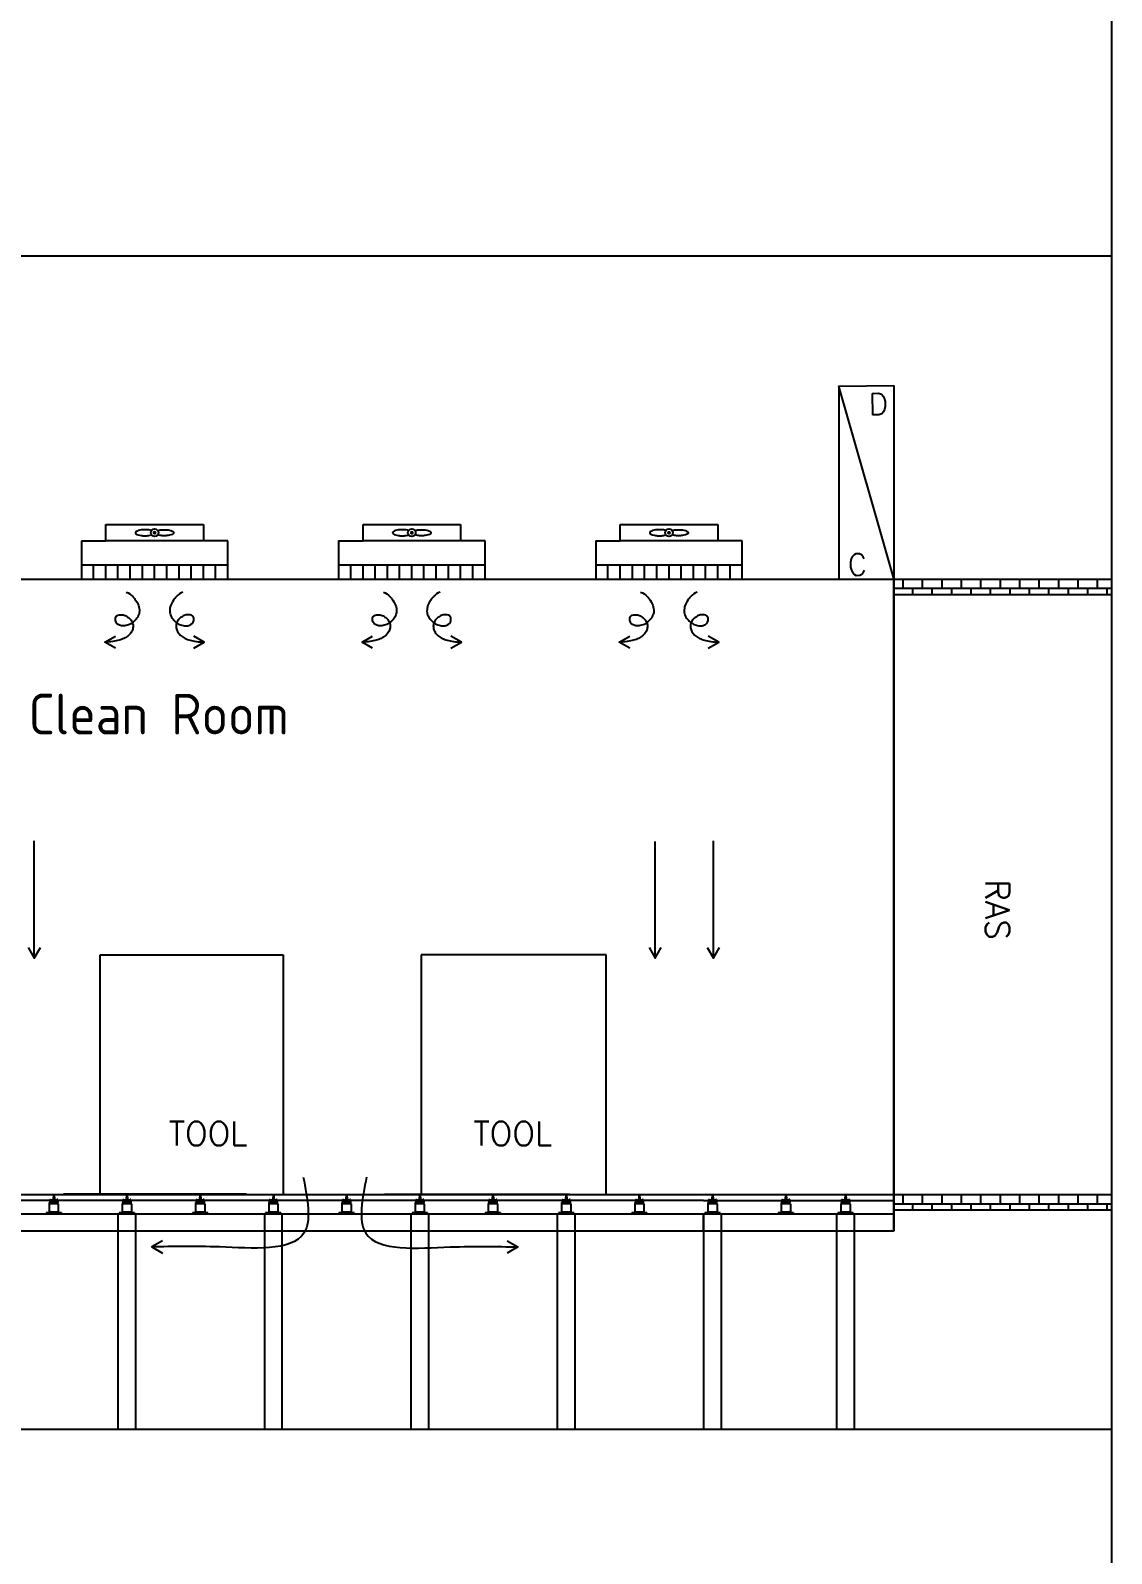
# Model space of a CAD drawing. Header units: millimetres. Extents: x 112 to 18918, y 65 to 12131.
# Drawn here: x 17061 to 18918, y 4123 to 6738 of the extents above; entities that cross this region are included whole.
import ezdxf
from ezdxf.enums import TextEntityAlignment as Align

# ---------------------------------------------------------------- set-up
doc = ezdxf.new("R2010")
doc.units = ezdxf.units.MM
for name, color, linetype in [('A-DETL-01', 1, 'Continuous'), ('M-CEQPM-MAU', 22, 'Continuous'), ('M-EQPM-TXT', 4, 'Continuous'), ('M-HVAC-CMDUCT', 150, 'Continuous')]:
    doc.layers.add(name, color=color, linetype=linetype)
doc.styles.add('AA-TXT', font='isocp.shx', dxfattribs={"bigfont": 'chineset.shx'})
doc.styles.add('STDTEXT', font='simplex.shx', dxfattribs={"bigfont": 'china.shx'})

msp = doc.modelspace()

# ---------------------------------------------------------------- hatches: boundary and pattern name
at = {"layer": 'M-CEQPM-MAU'}
h = msp.add_hatch(dxfattribs=at)
h.set_pattern_fill('AR-B88', color=252, scale=0.164336)
h.set_pattern_definition([(360, (-653426.305, -1386878.914), (2e-14, 33.39309756), []), (90, (-653426.305, -1386878.914), (-16.69654878, 33.39309756), [33.39309756, -33.39309756])])
h.paths.add_polyline_path([(18917.6, 5795.9), (18543.7, 5795.9), (18543.7, 5769.5), (18917.6, 5769.5)])
h = msp.add_hatch(dxfattribs=at)
h.set_pattern_fill('AR-B88', color=252, scale=0.164336)
h.set_pattern_definition([(360, (-653426.305, -1387935.54), (2e-14, 33.39309756), []), (90, (-653426.305, -1387935.539), (-16.69654878, 33.39309756), [33.39309756, -33.39309756])])
h.paths.add_polyline_path([(18917.6, 4739.3), (18543.7, 4739.3), (18543.7, 4712.9), (18917.6, 4712.9)])

# ---------------------------------------------------------------- linework, layer by layer
at = {"color": 252}
for points in [[(18543.7, 5795.9), (18917.6, 5795.9)], [(18543.7, 5769.5), (18917.6, 5769.5)], [(18543.7, 4739.3), (18917.6, 4739.3)], [(18543.7, 4712.9), (18917.6, 4712.9)]]:
    msp.add_lwpolyline(points, dxfattribs=at)
at = {"layer": 'A-DETL-01', "color": 252, "linetype": 'Continuous'}
for p, q in [((18917.6, 9377.1), (18917.6, 1596.3)), ((18543.7, 5795.9), (18543.7, 4676.4))]:
    msp.add_line(p, q, dxfattribs=at)
at = {"layer": 'M-CEQPM-MAU', "color": 252}
for p, q in [((18449.4, 6127.4), (18449.4, 5795.9)), ((17180.5, 4740.1), (17180.5, 5150.9)), ((17180.5, 5150.9), (17495, 5150.9)), ((17495, 5150.9), (17495, 4740.1)), ((18049.6, 5150.9), (17732.2, 5150.9)), ((17732.2, 5150.9), (17732.2, 4740.1)), ((18049.6, 4740.1), (18049.6, 5150.9)), ((17432, 4740.1), (17117.6, 4740.1)), ((17669.2, 4740.1), (17986.6, 4740.1))]:
    msp.add_line(p, q, dxfattribs=at)
at = {"layer": 'M-CEQPM-MAU', "color": 252, "ltscale": 0.1}
for p, q in [((17190.4, 5861.7), (17190.4, 5889.6)), ((17190.4, 5889.6), (17358, 5889.6)), ((17358, 5889.6), (17358, 5861.7)), ((17632.1, 5861.7), (17632.1, 5889.6)), ((17632.1, 5889.6), (17799.7, 5889.6)), ((17799.7, 5889.6), (17799.7, 5861.7)), ((18073.8, 5861.7), (18073.8, 5889.6)), ((18073.8, 5889.6), (18241.4, 5889.6)), ((18241.4, 5889.6), (18241.4, 5861.7)), ((17148.5, 5861.7), (17190.4, 5861.7)), ((17148.5, 5861.7), (17148.5, 5795.9)), ((17358, 5861.7), (17190.4, 5861.7)), ((17399.9, 5861.7), (17358, 5861.7)), ((17399.9, 5795.9), (17399.9, 5861.7)), ((17590.2, 5861.7), (17632.1, 5861.7)), ((17590.2, 5861.7), (17590.2, 5795.9)), ((17799.7, 5861.7), (17632.1, 5861.7)), ((17841.6, 5861.7), (17799.7, 5861.7)), ((17841.6, 5795.9), (17841.6, 5861.7)), ((18031.9, 5861.7), (18073.8, 5861.7)), ((18031.9, 5861.7), (18031.9, 5795.9)), ((18241.4, 5861.7), (18073.8, 5861.7)), ((18283.3, 5861.7), (18241.4, 5861.7)), ((18283.3, 5795.9), (18283.3, 5861.7)), ((17148.5, 5820.6), (17399.9, 5820.6)), ((17169.4, 5795.9), (17169.4, 5820.6)), ((17190.4, 5795.9), (17190.4, 5820.6)), ((17211.3, 5795.9), (17211.3, 5820.6)), ((17232.3, 5795.9), (17232.3, 5820.6)), ((17253.2, 5795.9), (17253.2, 5820.6)), ((17274.2, 5795.9), (17274.2, 5820.6)), ((17295.1, 5795.9), (17295.1, 5820.6)), ((17316.1, 5795.9), (17316.1, 5820.6)), ((17337, 5795.9), (17337, 5820.6)), ((17358, 5795.9), (17358, 5820.6)), ((17378.9, 5795.9), (17378.9, 5820.6)), ((17590.2, 5820.6), (17841.6, 5820.6)), ((17611.1, 5795.9), (17611.1, 5820.6)), ((17632.1, 5795.9), (17632.1, 5820.6)), ((17653, 5795.9), (17653, 5820.6)), ((17674, 5795.9), (17674, 5820.6)), ((17694.9, 5795.9), (17694.9, 5820.6)), ((17715.9, 5795.9), (17715.9, 5820.6)), ((17736.8, 5795.9), (17736.8, 5820.6)), ((17757.8, 5795.9), (17757.8, 5820.6)), ((17778.7, 5795.9), (17778.7, 5820.6)), ((17799.7, 5795.9), (17799.7, 5820.6)), ((17820.6, 5795.9), (17820.6, 5820.6)), ((18031.9, 5820.6), (18283.3, 5820.6)), ((18052.8, 5795.9), (18052.8, 5820.6)), ((18073.8, 5795.9), (18073.8, 5820.6)), ((18094.7, 5795.9), (18094.7, 5820.6)), ((18115.7, 5795.9), (18115.7, 5820.6)), ((18136.6, 5795.9), (18136.6, 5820.6)), ((18157.6, 5795.9), (18157.6, 5820.6)), ((18178.5, 5795.9), (18178.5, 5820.6)), ((18199.5, 5795.9), (18199.5, 5820.6)), ((18220.5, 5795.9), (18220.5, 5820.6)), ((18241.4, 5795.9), (18241.4, 5820.6)), ((18262.4, 5795.9), (18262.4, 5820.6)), ((16516.5, 5795.9), (18543.7, 5795.9)), ((17148.5, 5795.9), (17399.9, 5795.9)), ((17590.2, 5795.9), (17841.6, 5795.9)), ((18031.9, 5795.9), (18283.3, 5795.9)), ((18543.7, 4676.4), (18543.7, 5795.9)), ((16479.9, 4739.2), (18217, 4739.5)), ((17100.9, 4740.4), (17099.2, 4729.9)), ((17100.9, 4740.4), (17102.6, 4729.9)), ((17226.6, 4740.4), (17224.9, 4729.9)), ((17226.6, 4740.4), (17228.3, 4729.9)), ((17352.3, 4740.4), (17350.7, 4729.9)), ((17352.3, 4740.4), (17354, 4729.9)), ((17478.1, 4740.4), (17476.4, 4729.9)), ((17478.1, 4740.4), (17479.7, 4729.9)), ((17603.8, 4740.4), (17602.1, 4729.9)), ((17603.8, 4740.4), (17605.5, 4729.9)), ((17729.5, 4740.4), (17727.8, 4729.9)), ((17729.5, 4740.4), (17731.2, 4729.9)), ((17855.2, 4740.4), (17853.5, 4729.9)), ((17855.2, 4740.4), (17856.9, 4729.9)), ((17980.9, 4740.4), (17979.2, 4729.9)), ((17980.9, 4740.4), (17982.6, 4729.9)), ((18106.6, 4740.4), (18105, 4729.9)), ((18106.6, 4740.4), (18108.3, 4729.9)), ((18217, 4739.2), (18543.7, 4739.3)), ((18232.4, 4740.4), (18230.7, 4729.9)), ((18232.4, 4740.4), (18234, 4729.9)), ((18358.1, 4740.4), (18356.4, 4729.9)), ((18358.1, 4740.4), (18359.8, 4729.9)), ((18460.8, 4740.4), (18459.1, 4729.9)), ((18460.8, 4740.4), (18462.5, 4729.9)), ((18217, 4729.1), (16479.9, 4728.8)), ((17114.1, 4708.2), (17087.8, 4708.2)), ((17087.8, 4708.2), (17087.8, 4706)), ((17093, 4723.4), (17093, 4709.5)), ((17108.8, 4723.4), (17093, 4723.4)), ((17093, 4709.5), (17108.8, 4709.5)), ((17108.1, 4725.6), (17093.7, 4725.6)), ((17093.7, 4723.4), (17093.7, 4725.6)), ((17093.9, 4709.5), (17093.9, 4708.2)), ((17094.1, 4731), (17095.4, 4731)), ((17094.1, 4731), (17094.1, 4725.6)), ((17095.4, 4731), (17095.4, 4729.9)), ((17100.1, 4729.9), (17095.4, 4729.9)), ((17100.1, 4731), (17099.8, 4725.6)), ((17101.7, 4731), (17100.1, 4731)), ((17101.7, 4731), (17102, 4725.6)), ((17106.4, 4729.9), (17101.8, 4729.9)), ((17106.4, 4731), (17106.4, 4729.9)), ((17107.7, 4731), (17106.4, 4731)), ((17107.7, 4731), (17107.7, 4725.6)), ((17107.9, 4709.5), (17107.9, 4708.2)), ((17108.1, 4723.4), (17108.1, 4725.6)), ((17108.8, 4723.4), (17108.8, 4709.5)), ((17114.1, 4708.2), (17114.1, 4706)), ((17239.8, 4708.2), (17213.5, 4708.2)), ((17213.5, 4708.2), (17213.5, 4706)), ((17218.7, 4723.4), (17218.7, 4709.5)), ((17234.5, 4723.4), (17218.7, 4723.4)), ((17218.7, 4709.5), (17234.5, 4709.5)), ((17233.9, 4725.6), (17219.4, 4725.6)), ((17219.4, 4723.4), (17219.4, 4725.6)), ((17219.6, 4709.5), (17219.6, 4708.2)), ((17219.8, 4731), (17221.1, 4731)), ((17219.8, 4731), (17219.8, 4725.6)), ((17221.1, 4731), (17221.1, 4729.9)), ((17225.8, 4729.9), (17221.1, 4729.9)), ((17225.8, 4731), (17225.6, 4725.6)), ((17227.4, 4731), (17225.8, 4731)), ((17227.4, 4731), (17227.7, 4725.6)), ((17232.1, 4729.9), (17227.5, 4729.9)), ((17232.1, 4731), (17232.1, 4729.9)), ((17233.5, 4731), (17232.1, 4731)), ((17233.5, 4731), (17233.5, 4725.6)), ((17233.7, 4709.5), (17233.7, 4708.2)), ((17233.9, 4723.4), (17233.9, 4725.6)), ((17234.5, 4723.4), (17234.5, 4709.5)), ((17239.8, 4708.2), (17239.8, 4706)), ((17365.5, 4708.2), (17339.2, 4708.2)), ((17339.2, 4708.2), (17339.2, 4706)), ((17344.5, 4723.4), (17344.5, 4709.5)), ((17360.2, 4723.4), (17344.5, 4723.4)), ((17344.5, 4709.5), (17360.2, 4709.5)), ((17359.6, 4725.6), (17345.1, 4725.6)), ((17345.1, 4723.4), (17345.1, 4725.6)), ((17345.3, 4709.5), (17345.3, 4708.2)), ((17345.5, 4731), (17346.8, 4731)), ((17345.5, 4731), (17345.5, 4725.6)), ((17346.8, 4731), (17346.8, 4729.9)), ((17351.5, 4729.9), (17346.8, 4729.9)), ((17351.5, 4731), (17351.3, 4725.6)), ((17353.1, 4731), (17351.5, 4731)), ((17353.1, 4731), (17353.4, 4725.6)), ((17357.8, 4729.9), (17353.2, 4729.9)), ((17357.8, 4731), (17357.8, 4729.9)), ((17359.2, 4731), (17357.8, 4731)), ((17359.2, 4731), (17359.2, 4725.6)), ((17359.4, 4709.5), (17359.4, 4708.2)), ((17359.6, 4723.4), (17359.6, 4725.6)), ((17360.2, 4723.4), (17360.2, 4709.5)), ((17365.5, 4708.2), (17365.5, 4706)), ((17491.2, 4708.2), (17464.9, 4708.2)), ((17464.9, 4708.2), (17464.9, 4706)), ((17470.2, 4723.4), (17470.2, 4709.5)), ((17485.9, 4723.4), (17470.2, 4723.4)), ((17470.2, 4709.5), (17485.9, 4709.5)), ((17485.3, 4725.6), (17470.8, 4725.6)), ((17470.8, 4723.4), (17470.8, 4725.6)), ((17471, 4709.5), (17471, 4708.2)), ((17471.2, 4731), (17472.6, 4731)), ((17471.2, 4731), (17471.2, 4725.6)), ((17472.6, 4731), (17472.6, 4729.9)), ((17477.2, 4729.9), (17472.6, 4729.9)), ((17477.3, 4731), (17477, 4725.6)), ((17478.9, 4731), (17477.3, 4731)), ((17478.9, 4731), (17479.1, 4725.6)), ((17483.6, 4729.9), (17478.9, 4729.9)), ((17483.6, 4731), (17483.6, 4729.9)), ((17484.9, 4731), (17483.6, 4731)), ((17484.9, 4731), (17484.9, 4725.6)), ((17485.1, 4709.5), (17485.1, 4708.2)), ((17485.3, 4723.4), (17485.3, 4725.6)), ((17485.9, 4723.4), (17485.9, 4709.5)), ((17491.2, 4708.2), (17491.2, 4706)), ((17616.9, 4708.2), (17590.6, 4708.2)), ((17590.6, 4708.2), (17590.6, 4706)), ((17595.9, 4723.4), (17595.9, 4709.5)), ((17611.7, 4723.4), (17595.9, 4723.4)), ((17595.9, 4709.5), (17611.7, 4709.5)), ((17611, 4725.6), (17596.5, 4725.6)), ((17596.5, 4723.4), (17596.5, 4725.6)), ((17596.7, 4709.5), (17596.7, 4708.2)), ((17596.9, 4731), (17598.3, 4731)), ((17596.9, 4731), (17596.9, 4725.6)), ((17598.3, 4731), (17598.3, 4729.9)), ((17602.9, 4729.9), (17598.3, 4729.9)), ((17603, 4731), (17602.7, 4725.6)), ((17604.6, 4731), (17603, 4731)), ((17604.6, 4731), (17604.8, 4725.6)), ((17609.3, 4729.9), (17604.6, 4729.9)), ((17609.3, 4731), (17609.3, 4729.9)), ((17610.6, 4731), (17609.3, 4731)), ((17610.6, 4731), (17610.6, 4725.6)), ((17610.8, 4709.5), (17610.8, 4708.2)), ((17611, 4723.4), (17611, 4725.6)), ((17611.7, 4723.4), (17611.7, 4709.5)), ((17616.9, 4708.2), (17616.9, 4706)), ((17742.6, 4708.2), (17716.3, 4708.2)), ((17716.3, 4708.2), (17716.3, 4706)), ((17721.6, 4723.4), (17721.6, 4709.5)), ((17737.4, 4723.4), (17721.6, 4723.4)), ((17721.6, 4709.5), (17737.4, 4709.5)), ((17736.7, 4725.6), (17722.3, 4725.6)), ((17722.3, 4723.4), (17722.3, 4725.6)), ((17722.5, 4709.5), (17722.5, 4708.2)), ((17722.7, 4731), (17724, 4731)), ((17722.7, 4731), (17722.7, 4725.6)), ((17724, 4731), (17724, 4729.9)), ((17728.6, 4729.9), (17724, 4729.9)), ((17728.7, 4731), (17728.4, 4725.6)), ((17730.3, 4731), (17728.7, 4731)), ((17730.3, 4731), (17730.6, 4725.6)), ((17735, 4729.9), (17730.3, 4729.9)), ((17735, 4731), (17735, 4729.9)), ((17736.3, 4731), (17735, 4731)), ((17736.3, 4731), (17736.3, 4725.6)), ((17736.5, 4709.5), (17736.5, 4708.2)), ((17736.7, 4723.4), (17736.7, 4725.6)), ((17737.4, 4723.4), (17737.4, 4709.5)), ((17742.6, 4708.2), (17742.6, 4706)), ((17868.4, 4708.2), (17842.1, 4708.2)), ((17842.1, 4708.2), (17842.1, 4706)), ((17847.3, 4723.4), (17847.3, 4709.5)), ((17863.1, 4723.4), (17847.3, 4723.4)), ((17847.3, 4709.5), (17863.1, 4709.5)), ((17862.5, 4725.6), (17848, 4725.6)), ((17848, 4723.4), (17848, 4725.6)), ((17848.2, 4709.5), (17848.2, 4708.2)), ((17848.4, 4731), (17849.7, 4731)), ((17848.4, 4731), (17848.4, 4725.6)), ((17849.7, 4731), (17849.7, 4729.9)), ((17854.4, 4729.9), (17849.7, 4729.9)), ((17854.4, 4731), (17854.1, 4725.6)), ((17856, 4731), (17854.4, 4731)), ((17856, 4731), (17856.3, 4725.6)), ((17860.7, 4729.9), (17856.1, 4729.9)), ((17860.7, 4731), (17860.7, 4729.9)), ((17862, 4731), (17860.7, 4731)), ((17862, 4731), (17862, 4725.6)), ((17862.2, 4709.5), (17862.2, 4708.2)), ((17862.5, 4723.4), (17862.5, 4725.6)), ((17863.1, 4723.4), (17863.1, 4709.5)), ((17868.4, 4708.2), (17868.4, 4706)), ((17994.1, 4708.2), (17967.8, 4708.2)), ((17967.8, 4708.2), (17967.8, 4706)), ((17973, 4723.4), (17973, 4709.5)), ((17988.8, 4723.4), (17973, 4723.4)), ((17973, 4709.5), (17988.8, 4709.5)), ((17988.2, 4725.6), (17973.7, 4725.6)), ((17973.7, 4723.4), (17973.7, 4725.6)), ((17973.9, 4709.5), (17973.9, 4708.2)), ((17974.1, 4731), (17975.4, 4731)), ((17974.1, 4731), (17974.1, 4725.6)), ((17975.4, 4731), (17975.4, 4729.9)), ((17980.1, 4729.9), (17975.4, 4729.9)), ((17980.1, 4731), (17979.9, 4725.6)), ((17981.7, 4731), (17980.1, 4731)), ((17981.7, 4731), (17982, 4725.6)), ((17986.4, 4729.9), (17981.8, 4729.9)), ((17986.4, 4731), (17986.4, 4729.9)), ((17987.8, 4731), (17986.4, 4731)), ((17987.8, 4731), (17987.8, 4725.6)), ((17988, 4709.5), (17988, 4708.2)), ((17988.2, 4723.4), (17988.2, 4725.6)), ((17988.8, 4723.4), (17988.8, 4709.5)), ((17994.1, 4708.2), (17994.1, 4706)), ((18119.8, 4708.2), (18093.5, 4708.2)), ((18093.5, 4708.2), (18093.5, 4706)), ((18098.8, 4723.4), (18098.8, 4709.5)), ((18114.5, 4723.4), (18098.8, 4723.4)), ((18098.8, 4709.5), (18114.5, 4709.5)), ((18113.9, 4725.6), (18099.4, 4725.6)), ((18099.4, 4723.4), (18099.4, 4725.6)), ((18099.6, 4709.5), (18099.6, 4708.2)), ((18099.8, 4731), (18101.2, 4731)), ((18099.8, 4731), (18099.8, 4725.6)), ((18101.2, 4731), (18101.2, 4729.9)), ((18105.8, 4729.9), (18101.2, 4729.9)), ((18105.8, 4731), (18105.6, 4725.6)), ((18107.4, 4731), (18105.8, 4731)), ((18107.4, 4731), (18107.7, 4725.6)), ((18112.1, 4729.9), (18107.5, 4729.9)), ((18112.1, 4731), (18112.1, 4729.9)), ((18113.5, 4731), (18112.1, 4731)), ((18113.5, 4731), (18113.5, 4725.6)), ((18113.7, 4709.5), (18113.7, 4708.2)), ((18113.9, 4723.4), (18113.9, 4725.6)), ((18114.5, 4723.4), (18114.5, 4709.5)), ((18119.8, 4708.2), (18119.8, 4706)), ((18543.7, 4728.8), (18217, 4728.8)), ((18245.5, 4708.2), (18219.2, 4708.2)), ((18219.2, 4708.2), (18219.2, 4706)), ((18224.5, 4723.4), (18224.5, 4709.5)), ((18240.2, 4723.4), (18224.5, 4723.4)), ((18224.5, 4709.5), (18240.2, 4709.5)), ((18239.6, 4725.6), (18225.1, 4725.6)), ((18225.1, 4723.4), (18225.1, 4725.6)), ((18225.3, 4709.5), (18225.3, 4708.2)), ((18225.5, 4731), (18226.9, 4731)), ((18225.5, 4731), (18225.5, 4725.6)), ((18226.9, 4731), (18226.9, 4729.9)), ((18231.5, 4729.9), (18226.9, 4729.9)), ((18231.6, 4731), (18231.3, 4725.6)), ((18233.2, 4731), (18231.6, 4731)), ((18233.2, 4731), (18233.4, 4725.6)), ((18237.9, 4729.9), (18233.2, 4729.9)), ((18237.9, 4731), (18237.9, 4729.9)), ((18239.2, 4731), (18237.9, 4731)), ((18239.2, 4731), (18239.2, 4725.6)), ((18239.4, 4709.5), (18239.4, 4708.2)), ((18239.6, 4723.4), (18239.6, 4725.6)), ((18240.2, 4723.4), (18240.2, 4709.5)), ((18245.5, 4708.2), (18245.5, 4706)), ((18371.2, 4708.2), (18344.9, 4708.2)), ((18344.9, 4708.2), (18344.9, 4706)), ((18350.2, 4723.4), (18350.2, 4709.5)), ((18366, 4723.4), (18350.2, 4723.4)), ((18350.2, 4709.5), (18366, 4709.5)), ((18365.3, 4725.6), (18350.8, 4725.6)), ((18350.8, 4723.4), (18350.8, 4725.6)), ((18351, 4709.5), (18351, 4708.2)), ((18351.2, 4731), (18352.6, 4731)), ((18351.2, 4731), (18351.2, 4725.6)), ((18352.6, 4731), (18352.6, 4729.9)), ((18357.2, 4729.9), (18352.6, 4729.9)), ((18357.3, 4731), (18357, 4725.6)), ((18358.9, 4731), (18357.3, 4731)), ((18358.9, 4731), (18359.1, 4725.6)), ((18363.6, 4729.9), (18358.9, 4729.9)), ((18363.6, 4731), (18363.6, 4729.9)), ((18364.9, 4731), (18363.6, 4731)), ((18364.9, 4731), (18364.9, 4725.6)), ((18365.1, 4709.5), (18365.1, 4708.2)), ((18365.3, 4723.4), (18365.3, 4725.6)), ((18366, 4723.4), (18366, 4709.5)), ((18371.2, 4708.2), (18371.2, 4706)), ((18473.9, 4708.2), (18447.7, 4708.2)), ((18447.7, 4708.2), (18447.7, 4706)), ((18452.9, 4723.4), (18452.9, 4709.5)), ((18468.7, 4723.4), (18452.9, 4723.4)), ((18452.9, 4709.5), (18468.7, 4709.5)), ((18468, 4725.6), (18453.6, 4725.6)), ((18453.6, 4723.4), (18453.6, 4725.6)), ((18453.8, 4709.5), (18453.8, 4708.2)), ((18454, 4731), (18455.3, 4731)), ((18454, 4731), (18454, 4725.6)), ((18455.3, 4731), (18455.3, 4729.9)), ((18460, 4729.9), (18455.3, 4729.9)), ((18460, 4731), (18459.7, 4725.6)), ((18461.6, 4731), (18460, 4731)), ((18461.6, 4731), (18461.9, 4725.6)), ((18466.3, 4729.9), (18461.6, 4729.9)), ((18466.3, 4731), (18466.3, 4729.9)), ((18467.6, 4731), (18466.3, 4731)), ((18467.6, 4731), (18467.6, 4725.6)), ((18467.8, 4709.5), (18467.8, 4708.2)), ((18468, 4723.4), (18468, 4725.6)), ((18468.7, 4723.4), (18468.7, 4709.5)), ((18473.9, 4708.2), (18473.9, 4706)), ((17114.1, 4706), (17087.8, 4706)), ((17239.8, 4706), (17213.5, 4706)), ((17365.5, 4706), (17339.2, 4706)), ((17491.2, 4706), (17464.9, 4706)), ((17616.9, 4706), (17590.6, 4706)), ((17742.6, 4706), (17716.3, 4706)), ((17868.4, 4706), (17842.1, 4706)), ((17994.1, 4706), (17967.8, 4706)), ((18119.8, 4706), (18093.5, 4706)), ((18245.5, 4706), (18219.2, 4706)), ((18371.2, 4706), (18344.9, 4706)), ((18473.9, 4706), (18447.7, 4706))]:
    msp.add_line(p, q, dxfattribs=at)
at = {"layer": 'M-CEQPM-MAU', "color": 252}
for points in [[(18917.6, 6350.4), (14882.4, 6350.4)], [(18917.6, 4336.1), (14882.4, 4336.1)]]:
    msp.add_lwpolyline(points, dxfattribs=at)
msp.add_lwpolyline([(18543.7, 6128.2), (18543.7, 5796.8), (18449.4, 6127.4)], close=True, dxfattribs=at)
at = {"layer": 'M-CEQPM-MAU', "color": 252, "ltscale": 0.1}
for points in [[(17268.8, 5879.4, 0.03966), (17264.4, 5880.4, 0.032614), (17257.7, 5880.8, 0.032614), (17251, 5880.4, 0.044087), (17246.1, 5879.3, 0.086721), (17242.1, 5877.2, 0.233651), (17241.3, 5875.6, 0.233651), (17242.1, 5874, 0.086721), (17246.1, 5872, 0.044087), (17251, 5870.9, 0.032614), (17257.7, 5870.4, 0.032614), (17264.4, 5870.9, 0.03966), (17268.8, 5871.8)], [(17279.5, 5879.4, -0.03966), (17283.9, 5880.4, -0.032614), (17290.6, 5880.8, -0.032614), (17297.4, 5880.4, -0.044087), (17302.2, 5879.3, -0.086721), (17306.3, 5877.2, -0.233651), (17307, 5875.6, -0.233651), (17306.3, 5874, -0.086721), (17302.2, 5872, -0.044087), (17297.4, 5870.9, -0.032614), (17290.6, 5870.4, -0.032614), (17283.9, 5870.9, -0.03966), (17279.5, 5871.8)], [(17710.5, 5879.4, 0.03966), (17706.1, 5880.4, 0.032614), (17699.4, 5880.8, 0.032614), (17692.7, 5880.4, 0.044087), (17687.8, 5879.3, 0.086721), (17683.8, 5877.2, 0.233651), (17683, 5875.6, 0.233651), (17683.8, 5874, 0.086721), (17687.8, 5872, 0.044087), (17692.7, 5870.9, 0.032614), (17699.4, 5870.4, 0.032614), (17706.1, 5870.9, 0.03966), (17710.5, 5871.8)], [(17721.2, 5879.4, -0.03966), (17725.6, 5880.4, -0.032614), (17732.3, 5880.8, -0.032614), (17739.1, 5880.4, -0.044087), (17743.9, 5879.3, -0.086721), (17748, 5877.2, -0.233651), (17748.7, 5875.6, -0.233651), (17748, 5874, -0.086721), (17743.9, 5872, -0.044087), (17739.1, 5870.9, -0.032614), (17732.3, 5870.4, -0.032614), (17725.6, 5870.9, -0.03966), (17721.2, 5871.8)], [(18152.2, 5879.4, 0.03966), (18147.9, 5880.4, 0.032614), (18141.1, 5880.8, 0.032614), (18134.4, 5880.4, 0.044087), (18129.5, 5879.3, 0.086721), (18125.5, 5877.2, 0.233651), (18124.7, 5875.6, 0.233651), (18125.5, 5874, 0.086721), (18129.5, 5872, 0.044087), (18134.4, 5870.9, 0.032614), (18141.1, 5870.4, 0.032614), (18147.9, 5870.9, 0.03966), (18152.2, 5871.8)], [(18162.9, 5879.4, -0.03966), (18167.3, 5880.4, -0.032614), (18174.1, 5880.8, -0.032614), (18180.8, 5880.4, -0.044087), (18185.7, 5879.3, -0.086721), (18189.7, 5877.2, -0.233651), (18190.5, 5875.6, -0.233651), (18189.7, 5874, -0.086721), (18185.7, 5872, -0.044087), (18180.8, 5870.9, -0.032614), (18174.1, 5870.4, -0.032614), (18167.3, 5870.9, -0.03966), (18162.9, 5871.8)]]:
    msp.add_lwpolyline(points, format="xyb", dxfattribs=at)
at = {"layer": 'M-CEQPM-MAU', "color": 252, "ltscale": 0.1, "const_width": 3.29}
for points in [[(17275.8, 5875.6, -1), (17272.5, 5875.6, -1)], [(17717.5, 5875.6, -1), (17714.2, 5875.6, -1)], [(18159.2, 5875.6, -1), (18156, 5875.6, -1)]]:
    msp.add_lwpolyline(points, format="xyb", close=True, dxfattribs=at)
at = {"layer": 'M-CEQPM-MAU', "color": 252, "ltscale": 0.1}
for points in [[(18217, 4676.4), (16479.9, 4676.4), (16479.9, 4706), (18217, 4706)], [(18543.7, 4676.4), (18217, 4676.4), (18217, 4706), (18543.7, 4706)]]:
    msp.add_lwpolyline(points, dxfattribs=at)
for points in [[(17211.8, 4336.1), (17211.8, 4706), (17241.4, 4706), (17241.4, 4336.1)], [(17463.3, 4336.1), (17463.3, 4706), (17492.8, 4706), (17492.8, 4336.1)], [(17714.7, 4336.1), (17714.7, 4706), (17744.3, 4706), (17744.3, 4336.1)], [(17966.1, 4336.1), (17966.1, 4706), (17995.7, 4706), (17995.7, 4336.1)], [(18217.6, 4336.1), (18217.6, 4706), (18247.2, 4706), (18247.2, 4336.1)], [(18446, 4336.1), (18446, 4706), (18475.6, 4706), (18475.6, 4336.1)]]:
    msp.add_lwpolyline(points, close=True, dxfattribs=at)
for centre in [(17274.2, 5875.6), (17715.9, 5875.6), (18157.6, 5875.6)]:
    msp.add_circle(centre, 6.57, dxfattribs=at)
at = {"layer": 'M-HVAC-CMDUCT', "color": 252}
for p, q in [((17067.6, 5145.4), (17067.6, 5346.4)), ((18133.8, 5145.4), (18133.8, 5345.4)), ((18233.8, 5145.4), (18233.8, 5346.4))]:
    msp.add_line(p, q, dxfattribs=at)
at = {"layer": 'M-HVAC-CMDUCT', "color": 252, "ltscale": 0.1}
for points in [[(17225.4, 5773.4, -0.140241), (17236.6, 5766, -0.038232), (17240.5, 5761.7), (17241.6, 5760.1), (17243.6, 5756.8), (17245.2, 5753.8), (17246.4, 5751), (17247.2, 5748.3), (17247.7, 5745.8), (17248, 5743.4), (17248.1, 5741.1), (17247.9, 5738.9), (17247.5, 5736.8), (17246.9, 5734.8), (17246.1, 5732.8), (17245.1, 5730.9), (17243.9, 5729), (17242.4, 5727.2), (17240.9, 5725.4), (17239.1, 5723.7), (17237.3, 5722.2), (17235.4, 5720.7), (17233.3, 5719.4), (17231.3, 5718.3), (17229.1, 5717.4), (17227, 5716.7), (17224.9, 5716.2), (17222.8, 5715.8), (17220.8, 5715.6), (17218.9, 5715.6), (17217.2, 5715.8), (17215.6, 5716.1), (17214.1, 5716.7), (17212.9, 5717.3), (17211.7, 5718, -0.282011), (17206.8, 5727.6, -0.222152), (17209, 5732.8, -0.123311), (17213.3, 5734.6), (17214.9, 5734.8), (17216.6, 5734.8), (17218.3, 5734.7), (17220, 5734.4), (17221.7, 5734), (17223.4, 5733.4), (17225, 5732.7), (17226.5, 5731.9), (17227.9, 5730.9), (17229.3, 5729.9), (17230.6, 5728.8), (17231.8, 5727.7), (17232.9, 5726.5), (17233.8, 5725.3), (17234.7, 5724), (17235.4, 5722.7), (17236, 5721.3), (17236.5, 5719.9), (17236.9, 5718.5), (17237.1, 5717), (17237.2, 5715.4), (17237.1, 5713.9), (17236.9, 5712.3), (17236.6, 5710.6), (17236.1, 5709), (17235.5, 5707.4), (17234.7, 5705.9), (17233.8, 5704.3), (17232.7, 5702.8), (17231.4, 5701.4), (17230.1, 5700), (17228.6, 5698.7), (17227, 5697.4), (17225.3, 5696.2), (17223.5, 5695.1), (17221.6, 5694.1), (17219.6, 5693.2), (17217.6, 5692.4), (17215.5, 5691.6), (17213.2, 5690.9), (17210.7, 5690.3), (17208.1, 5689.8), (17205.3, 5689.3), (17202.3, 5688.9), (17199.1, 5688.5), (17195.7, 5688.3), (17192.2, 5688), (17188.8, 5687.8)], [(17322.8, 5773.4, 0.140241), (17311.7, 5766, 0.038232), (17307.7, 5761.7), (17306.6, 5760.1), (17304.7, 5756.8), (17303, 5753.8), (17301.9, 5751), (17301.1, 5748.3), (17300.5, 5745.8), (17300.2, 5743.4), (17300.2, 5741.1), (17300.3, 5738.9), (17300.7, 5736.8), (17301.3, 5734.8), (17302.1, 5732.8), (17303.2, 5730.9), (17304.4, 5729), (17305.8, 5727.2), (17307.4, 5725.4), (17309.1, 5723.7), (17310.9, 5722.2), (17312.9, 5720.7), (17314.9, 5719.4), (17317, 5718.3), (17319.1, 5717.4), (17321.2, 5716.7), (17323.4, 5716.2), (17325.4, 5715.8), (17327.4, 5715.6), (17329.3, 5715.6), (17331.1, 5715.8), (17332.7, 5716.1), (17334.1, 5716.7), (17335.4, 5717.3), (17336.6, 5718, 0.282011), (17341.5, 5727.6, 0.222152), (17339.3, 5732.8, 0.123311), (17335, 5734.6), (17333.4, 5734.8), (17331.7, 5734.8), (17330, 5734.7), (17328.2, 5734.4), (17326.5, 5734), (17324.9, 5733.4), (17323.3, 5732.7), (17321.8, 5731.9), (17320.3, 5730.9), (17318.9, 5729.9), (17317.7, 5728.8), (17316.5, 5727.7), (17315.4, 5726.5), (17314.4, 5725.3), (17313.6, 5724), (17312.9, 5722.7), (17312.2, 5721.3), (17311.8, 5719.9), (17311.4, 5718.5), (17311.2, 5717), (17311.1, 5715.4), (17311.1, 5713.9), (17311.3, 5712.3), (17311.7, 5710.6), (17312.2, 5709), (17312.8, 5707.4), (17313.6, 5705.9), (17314.5, 5704.3), (17315.6, 5702.8), (17316.8, 5701.4), (17318.2, 5700), (17319.7, 5698.7), (17321.3, 5697.4), (17323, 5696.2), (17324.8, 5695.1), (17326.7, 5694.1), (17328.6, 5693.2), (17330.6, 5692.4), (17332.8, 5691.6), (17335.1, 5690.9), (17337.5, 5690.3), (17340.1, 5689.8), (17342.9, 5689.3), (17345.9, 5688.9), (17349.2, 5688.5), (17352.6, 5688.3), (17356.1, 5688), (17359.5, 5687.8)], [(17667.2, 5773.4, -0.140241), (17678.3, 5766, -0.038232), (17682.2, 5761.7), (17683.4, 5760.1), (17685.3, 5756.8), (17686.9, 5753.8), (17688.1, 5751), (17688.9, 5748.3), (17689.4, 5745.8), (17689.7, 5743.4), (17689.8, 5741.1), (17689.6, 5738.9), (17689.2, 5736.8), (17688.6, 5734.8), (17687.8, 5732.8), (17686.8, 5730.9), (17685.6, 5729), (17684.2, 5727.2), (17682.6, 5725.4), (17680.9, 5723.7), (17679, 5722.2), (17677.1, 5720.7), (17675.1, 5719.4), (17673, 5718.3), (17670.9, 5717.4), (17668.7, 5716.7), (17666.6, 5716.2), (17664.5, 5715.8), (17662.5, 5715.6), (17660.6, 5715.6), (17658.9, 5715.8), (17657.3, 5716.1), (17655.8, 5716.7), (17654.6, 5717.3), (17653.4, 5718, -0.282011), (17648.5, 5727.6, -0.222152), (17650.7, 5732.8, -0.123311), (17655, 5734.6), (17656.6, 5734.8), (17658.3, 5734.8), (17660, 5734.7), (17661.7, 5734.4), (17663.4, 5734), (17665.1, 5733.4), (17666.7, 5732.7), (17668.2, 5731.9), (17669.7, 5730.9), (17671, 5729.9), (17672.3, 5728.8), (17673.5, 5727.7), (17674.6, 5726.5), (17675.5, 5725.3), (17676.4, 5724), (17677.1, 5722.7), (17677.7, 5721.3), (17678.2, 5719.9), (17678.6, 5718.5), (17678.8, 5717), (17678.9, 5715.4), (17678.8, 5713.9), (17678.6, 5712.3), (17678.3, 5710.6), (17677.8, 5709), (17677.2, 5707.4), (17676.4, 5705.9), (17675.5, 5704.3), (17674.4, 5702.8), (17673.1, 5701.4), (17671.8, 5700), (17670.3, 5698.7), (17668.7, 5697.4), (17667, 5696.2), (17665.2, 5695.1), (17663.3, 5694.1), (17661.4, 5693.2), (17659.3, 5692.4), (17657.2, 5691.6), (17654.9, 5690.9), (17652.5, 5690.3), (17649.8, 5689.8), (17647, 5689.3), (17644, 5688.9), (17640.8, 5688.5), (17637.4, 5688.3), (17633.9, 5688), (17630.5, 5687.8)], [(17764.5, 5773.4, 0.140241), (17753.4, 5766, 0.038232), (17749.4, 5761.7), (17748.3, 5760.1), (17746.4, 5756.8), (17744.8, 5753.8), (17743.6, 5751), (17742.8, 5748.3), (17742.3, 5745.8), (17742, 5743.4), (17741.9, 5741.1), (17742, 5738.9), (17742.4, 5736.8), (17743, 5734.8), (17743.9, 5732.8), (17744.9, 5730.9), (17746.1, 5729), (17747.5, 5727.2), (17749.1, 5725.4), (17750.8, 5723.7), (17752.7, 5722.2), (17754.6, 5720.7), (17756.6, 5719.4), (17758.7, 5718.3), (17760.8, 5717.4), (17763, 5716.7), (17765.1, 5716.2), (17767.1, 5715.8), (17769.1, 5715.6), (17771, 5715.6), (17772.8, 5715.8), (17774.4, 5716.1), (17775.8, 5716.7), (17777.1, 5717.3), (17778.3, 5718, 0.282011), (17783.2, 5727.6, 0.222152), (17781, 5732.8, 0.123311), (17776.7, 5734.6), (17775.1, 5734.8), (17773.4, 5734.8), (17771.7, 5734.7), (17769.9, 5734.4), (17768.2, 5734), (17766.6, 5733.4), (17765, 5732.7), (17763.5, 5731.9), (17762, 5730.9), (17760.7, 5729.9), (17759.4, 5728.8), (17758.2, 5727.7), (17757.1, 5726.5), (17756.1, 5725.3), (17755.3, 5724), (17754.6, 5722.7), (17754, 5721.3), (17753.5, 5719.9), (17753.1, 5718.5), (17752.9, 5717), (17752.8, 5715.4), (17752.9, 5713.9), (17753, 5712.3), (17753.4, 5710.6), (17753.9, 5709), (17754.5, 5707.4), (17755.3, 5705.9), (17756.2, 5704.3), (17757.3, 5702.8), (17758.5, 5701.4), (17759.9, 5700), (17761.4, 5698.7), (17763, 5697.4), (17764.7, 5696.2), (17766.5, 5695.1), (17768.4, 5694.1), (17770.3, 5693.2), (17772.4, 5692.4), (17774.5, 5691.6), (17776.8, 5690.9), (17779.2, 5690.3), (17781.8, 5689.8), (17784.6, 5689.3), (17787.7, 5688.9), (17790.9, 5688.5), (17794.3, 5688.3), (17797.8, 5688), (17801.2, 5687.8)], [(18108.9, 5773.4, -0.140241), (18120, 5766, -0.038232), (18123.9, 5761.7), (18125.1, 5760.1), (18127, 5756.8), (18128.6, 5753.8), (18129.8, 5751), (18130.6, 5748.3), (18131.1, 5745.8), (18131.4, 5743.4), (18131.5, 5741.1), (18131.3, 5738.9), (18131, 5736.8), (18130.4, 5734.8), (18129.5, 5732.8), (18128.5, 5730.9), (18127.3, 5729), (18125.9, 5727.2), (18124.3, 5725.4), (18122.6, 5723.7), (18120.7, 5722.2), (18118.8, 5720.7), (18116.8, 5719.4), (18114.7, 5718.3), (18112.6, 5717.4), (18110.4, 5716.7), (18108.3, 5716.2), (18106.3, 5715.8), (18104.3, 5715.6), (18102.4, 5715.6), (18100.6, 5715.8), (18099, 5716.1), (18097.6, 5716.7), (18096.3, 5717.3), (18095.1, 5718, -0.282011), (18090.2, 5727.6, -0.222152), (18092.4, 5732.8, -0.123311), (18096.7, 5734.6), (18098.3, 5734.8), (18100, 5734.8), (18101.7, 5734.7), (18103.5, 5734.4), (18105.2, 5734), (18106.8, 5733.4), (18108.4, 5732.7), (18109.9, 5731.9), (18111.4, 5730.9), (18112.7, 5729.9), (18114, 5728.8), (18115.2, 5727.7), (18116.3, 5726.5), (18117.2, 5725.3), (18118.1, 5724), (18118.8, 5722.7), (18119.4, 5721.3), (18119.9, 5719.9), (18120.3, 5718.5), (18120.5, 5717), (18120.6, 5715.4), (18120.5, 5713.9), (18120.3, 5712.3), (18120, 5710.6), (18119.5, 5709), (18118.9, 5707.4), (18118.1, 5705.9), (18117.2, 5704.3), (18116.1, 5702.8), (18114.9, 5701.4), (18113.5, 5700), (18112, 5698.7), (18110.4, 5697.4), (18108.7, 5696.2), (18106.9, 5695.1), (18105, 5694.1), (18103.1, 5693.2), (18101, 5692.4), (18098.9, 5691.6), (18096.6, 5690.9), (18094.2, 5690.3), (18091.6, 5689.8), (18088.8, 5689.3), (18085.7, 5688.9), (18082.5, 5688.5), (18079.1, 5688.3), (18075.6, 5688), (18072.2, 5687.8)], [(18206.2, 5773.4, 0.140241), (18195.1, 5766, 0.038232), (18191.2, 5761.7), (18190, 5760.1), (18188.1, 5756.8), (18186.5, 5753.8), (18185.3, 5751), (18184.5, 5748.3), (18184, 5745.8), (18183.7, 5743.4), (18183.6, 5741.1), (18183.8, 5738.9), (18184.1, 5736.8), (18184.7, 5734.8), (18185.6, 5732.8), (18186.6, 5730.9), (18187.8, 5729), (18189.2, 5727.2), (18190.8, 5725.4), (18192.5, 5723.7), (18194.4, 5722.2), (18196.3, 5720.7), (18198.3, 5719.4), (18200.4, 5718.3), (18202.5, 5717.4), (18204.7, 5716.7), (18206.8, 5716.2), (18208.9, 5715.8), (18210.8, 5715.6), (18212.7, 5715.6), (18214.5, 5715.8), (18216.1, 5716.1), (18217.5, 5716.7), (18218.8, 5717.3), (18220, 5718, 0.282011), (18224.9, 5727.6, 0.222152), (18222.7, 5732.8, 0.123311), (18218.4, 5734.6), (18216.8, 5734.8), (18215.1, 5734.8), (18213.4, 5734.7), (18211.6, 5734.4), (18210, 5734), (18208.3, 5733.4), (18206.7, 5732.7), (18205.2, 5731.9), (18203.7, 5730.9), (18202.4, 5729.9), (18201.1, 5728.8), (18199.9, 5727.7), (18198.8, 5726.5), (18197.9, 5725.3), (18197, 5724), (18196.3, 5722.7), (18195.7, 5721.3), (18195.2, 5719.9), (18194.8, 5718.5), (18194.6, 5717), (18194.5, 5715.4), (18194.6, 5713.9), (18194.8, 5712.3), (18195.1, 5710.6), (18195.6, 5709), (18196.2, 5707.4), (18197, 5705.9), (18197.9, 5704.3), (18199, 5702.8), (18200.2, 5701.4), (18201.6, 5700), (18203.1, 5698.7), (18204.7, 5697.4), (18206.4, 5696.2), (18208.2, 5695.1), (18210.1, 5694.1), (18212, 5693.2), (18214.1, 5692.4), (18216.2, 5691.6), (18218.5, 5690.9), (18220.9, 5690.3), (18223.5, 5689.8), (18226.3, 5689.3), (18229.4, 5688.9), (18232.6, 5688.5), (18236, 5688.3), (18239.5, 5688), (18242.9, 5687.8)]]:
    msp.add_lwpolyline(points, format="xyb", dxfattribs=at)
for points in [[(17206.9, 5677.3), (17188.8, 5687.8), (17206.9, 5698.3)], [(17341.4, 5677.3), (17359.5, 5687.8), (17341.4, 5698.3)], [(17648.6, 5677.3), (17630.5, 5687.8), (17648.6, 5698.3)], [(17783.1, 5677.3), (17801.2, 5687.8), (17783.1, 5698.3)], [(18090.3, 5677.3), (18072.2, 5687.8), (18090.3, 5698.3)], [(18224.8, 5677.3), (18242.9, 5687.8), (18224.8, 5698.3)]]:
    msp.add_lwpolyline(points, dxfattribs=at)
at = {"layer": 'M-HVAC-CMDUCT', "color": 252}
for points in [[(17057.1, 5163.5), (17067.6, 5145.4), (17078.1, 5163.5)], [(18123.3, 5163.5), (18133.8, 5145.4), (18144.3, 5163.5)], [(18223.3, 5163.5), (18233.8, 5145.4), (18244.3, 5163.5)], [(17287.9, 4659.7), (17269.7, 4649.3), (17287.9, 4638.8)], [(17879.5, 4659.7), (17897.7, 4649.3), (17879.5, 4638.8)]]:
    msp.add_lwpolyline(points, dxfattribs=at)
for points in [[(17529.4, 4769.2), (17530.7, 4673.3), (17385.8, 4649.3), (17269.7, 4649.3)], [(17638.1, 4769.2), (17636.7, 4673.3), (17781.7, 4649.3), (17897.7, 4649.3)]]:
    msp.add_spline(points, degree=3, dxfattribs=at)

# ---------------------------------------------------------------- texts
at = {"layer": 'M-CEQPM-MAU', "color": 252, "style": 'STDTEXT'}
for s, p in [('D', (18517, 6096.5)), ('C', (18481.2, 5821))]:
    msp.add_text(s, height=37, rotation=1, dxfattribs=at).set_placement(p, align=Align.MIDDLE)
msp.add_text('RAS', height=41.08, rotation=270, dxfattribs=at).set_placement((18721.9, 5280.6), align=Align.MIDDLE_LEFT)
for p in [(17298.3, 4844), (17821.7, 4844)]:
    msp.add_text('TOOL', height=41.08, dxfattribs=at).set_placement(p, align=Align.MIDDLE_LEFT)
at = {"layer": 'M-EQPM-TXT', "color": 3, "style": 'AA-TXT'}
msp.add_text('Clean Room', height=70, dxfattribs=at).set_placement((17057.7, 5529.2))

doc.saveas('drawing.dxf')
